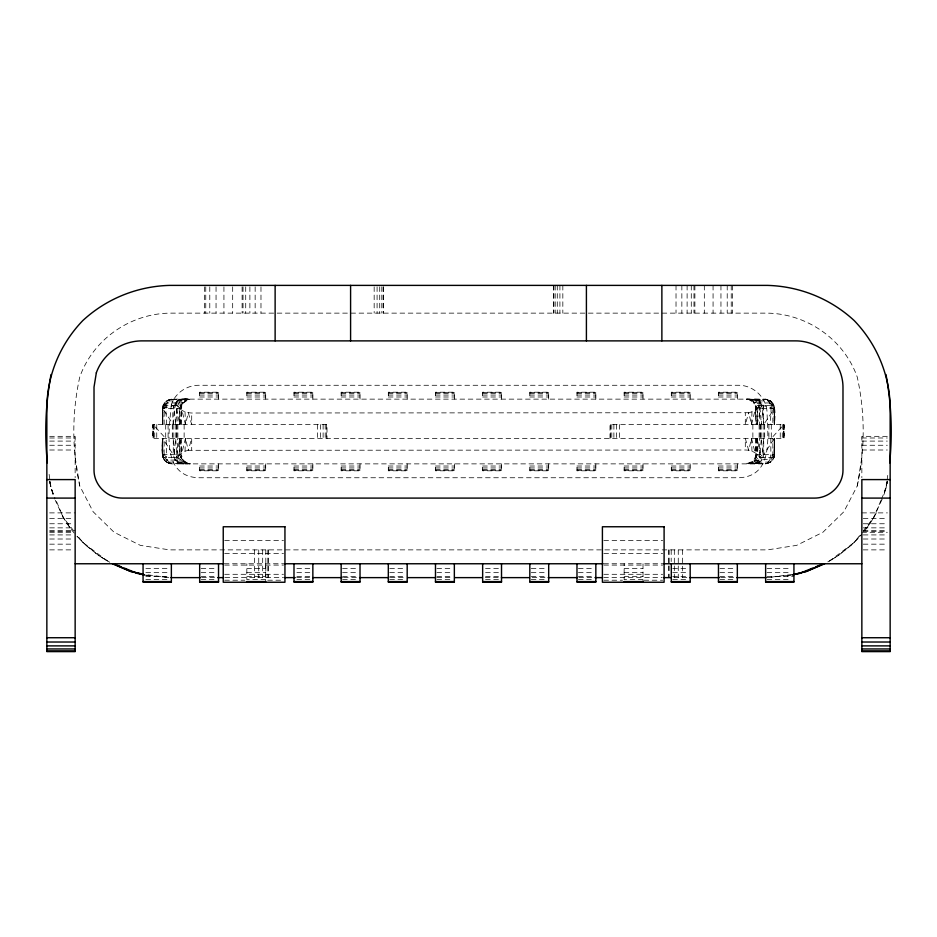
<?xml version="1.0" encoding="UTF-8"?>
<svg xmlns="http://www.w3.org/2000/svg" width="937" height="937" viewBox="0 0 937 937"><rect width="100%" height="100%" fill="white"/><g stroke="black" fill="none" stroke-linecap="round" stroke-linejoin="round"><path stroke-width="0.7" stroke-dasharray="4.68 3.51" d="M609.999 438.446L609.999 424.578L784.035 424.578L783.976 438.446L152.965 438.446L152.965 424.578L327.001 424.578L327.001 438.446M171.834 399.139C166.856 399.256 163.073 403.613 162.605 408.391L173.275 424.578C172.912 415.817 170.112 399.162 183.535 399.139L170.089 399.595L167.255 402.957L162.862 405.534L162.851 424.578L162.862 405.534L166.294 400.907L171.834 399.139L765.166 399.139C777.921 399.794 774.665 416.262 774.594 424.578M181.274 424.578L181.731 405.534L162.862 405.534L162.406 408.391L162.452 424.578L162.605 408.391L173.732 405.534L175.676 424.578L177.081 400.907L182.492 399.139M774.149 438.446L774.138 457.49L770.706 462.105L765.166 463.874L171.834 463.874C159.079 463.218 162.335 446.762 162.406 438.446L162.862 457.49L166.458 457.49L168.508 462.105L171.834 463.874M182.492 463.874L179.646 463.428L175.043 460.067L173.275 454.632L162.605 438.446C162.195 446.75 159.606 463.019 172.057 463.874L168.918 463.428L190.703 463.874L179.834 462.105L166.294 462.105L167.255 460.067L164.76 457.736L164.151 454.632L164.151 438.446M165.708 424.578L165.708 438.446L153.164 424.578L153.024 438.446L152.965 424.578M770.823 438.446L770.823 454.632L769.745 460.067L770.706 462.105L757.166 462.105L746.297 463.874C754.613 460.172 763.421 458.861 772.791 460.067L774.149 454.632L774.395 438.446L763.725 454.632L761.957 460.067L757.354 463.428L754.508 463.874M771.292 424.578L771.292 438.446L783.836 424.578L783.59 438.446L783.578 424.578M175.043 460.067L177.07 460.372L179.646 463.428L183.535 463.874L179.377 462.937L175.043 460.067L179.225 454.632L185.034 451.201L185.444 438.446L188.314 450.31L745.302 450.006C752.364 449.854 758.49 454.129 761.957 460.067L757.623 462.937L753.465 463.874L757.354 463.428L759.93 460.372L761.957 460.067M173.732 405.534L177.175 405.674C180.15 410.617 186.147 412.854 191.698 413.018L748.686 412.713L751.556 424.578L751.966 411.823L757.775 408.391L759.825 405.674L759.919 400.907L754.508 399.139M177.07 460.372L175.676 438.446L173.732 457.49L177.175 457.35L174.54 454.632L173.275 438.446L173.275 454.632M180.818 424.578L180.946 405.229L184.73 400.38L189.813 399.139M179.225 454.632L179.892 438.446L181.965 452.653L185.444 438.446M751.556 424.578L755.035 410.359L757.108 424.578L757.775 408.391M756.182 438.446C755.749 446.492 760.2 463.639 747.187 463.874M763.725 454.632L763.725 438.446L762.46 454.632L759.825 457.35L761.324 438.446L763.268 457.49L759.825 457.35L759.93 460.372M173.275 424.578C174.434 416.11 172.338 405.78 179.646 399.595M166.177 424.578C167.594 416.719 162.897 405.58 170.089 399.595L166.294 400.907L179.834 400.907L190.703 399.139C174.352 394.945 176.835 414.131 177.491 424.578M887.257 481.876L883.931 495.204L886.917 481.442M887.116 480.037L887.866 474.38M162.851 408.391L164.209 402.957L170.089 399.595M177.07 402.641L175.043 402.957L179.892 424.578L181.965 410.359L185.444 424.578L188.314 412.713L191.698 424.578L191.698 413.018M760.457 454.632L757.108 438.446L755.035 452.653L751.556 438.446L748.686 450.31L745.302 438.446L745.302 450.006M749.448 463.733L768.082 463.428L764.943 463.874C769.886 463.862 774.138 459.563 774.149 454.632M755.726 438.446C754.777 446.41 759.45 459.692 749.213 463.428L758.42 460.067L759.509 454.632L759.509 438.446M756.182 454.632L755.269 457.49L756.042 457.795L774.138 457.49L774.594 438.446L774.138 457.49L770.542 457.49L772.849 454.632L772.849 438.446M75.147 457.408L79.762 485.975L93.161 511.766L114.033 532.216L140.327 545.357L169.48 549.878L767.52 549.878L796.673 545.357L822.967 532.216L843.839 511.766L857.238 485.975L861.853 457.408M164.151 424.578L164.151 408.391L164.76 405.276L167.255 402.957M772.849 454.632L772.24 457.736L766.911 463.428L765.166 463.874M176.543 454.632L179.892 438.446M757.108 424.578L761.957 402.957L759.919 400.907L753.465 399.139L767.79 399.595L770.355 400.907L773.704 405.534L774.548 424.578L774.594 408.391L755.726 408.391L754.554 402.442L752.27 400.38L747.187 399.139M881.518 499.058L885.969 488.517L887.421 481.864M181.731 405.534L182.446 402.442L179.834 400.907C184.109 398.834 193.163 397.452 183.066 402.957L180.818 408.391M757.354 399.595L759.93 402.641L761.957 402.957L763.268 405.534L761.324 424.578L759.825 405.674L761.605 405.229L774.395 408.391L774.149 424.578L774.138 405.534L769.745 402.957L766.911 399.595L765.166 399.139M773.704 457.49L774.548 454.632L774.395 438.446M880.956 500.381L873.717 517.517L867.182 527.449M863.094 531.092L873.717 517.517L882.841 497.723M179.517 424.578L179.517 408.391L180.946 405.229L178.58 402.957L164.209 402.957M757.483 438.446C757.881 447.535 759.755 459.341 749.213 463.428M179.517 438.446L179.517 454.632L177.772 457.49C178.346 460.512 180.572 464.506 184.191 463.733L179.834 462.105L189.813 463.874M757.483 424.578L757.483 408.391L759.228 405.534C758.689 398.471 751.521 398.799 746.297 399.139L757.166 400.907L770.706 400.907L766.911 399.595C774.103 405.58 769.406 416.719 770.823 424.578M758.42 460.067L755.597 463.428L752.809 463.733L757.166 462.105L746.297 463.874M769.745 460.067L766.911 463.428L770.706 462.105M178.58 402.957L183.066 402.957L184.73 400.38L184.156 399.279L168.918 399.595M759.93 402.641L762.46 408.391L763.725 424.578L774.395 408.391L774.138 405.534L755.269 405.534L752.27 400.38L752.844 399.279L768.082 399.595M859.545 535.624L854.228 542.418L838.369 555.536L828.835 561.521L854.228 542.418L861.853 534.219L850.819 545.627L838.369 555.536L827.195 562.259M164.151 408.391L166.458 405.534L163.296 405.276M749.213 399.595L752.844 399.279L757.166 400.907L753.934 402.957L749.213 399.595L753.934 402.957M183.066 402.957L187.787 399.595M774.149 408.391L772.791 402.957L758.42 402.957L756.054 405.229L756.182 424.578M190.703 463.874L187.787 463.428L183.066 460.067L164.209 460.067L162.851 454.632L162.605 438.446M757.623 462.937L759.919 462.105M185.034 451.201L188.314 450.31L191.698 438.446L191.698 450.006M751.966 411.823L748.686 412.713L745.302 424.578L745.302 413.018M792.046 574.463L767.52 577.625L791.39 575.06M787.267 576.056L791.261 575.213M199.663 392.544L218.532 392.544M246.829 392.544L265.698 392.544M293.995 392.544L312.853 392.544M341.162 392.544L360.019 392.544M388.316 392.544L407.185 392.544M435.482 392.544L454.351 392.544M482.649 392.544L501.518 392.544M529.815 392.544L548.684 392.544M576.981 392.544L595.838 392.544M624.147 392.544L643.005 392.544M671.302 392.544L690.171 392.544M718.468 392.544L737.337 392.544M199.663 393.528L218.532 393.528M246.829 393.528L265.698 393.528M293.995 393.528L312.853 393.528M341.162 393.528L360.019 393.528M388.316 393.528L407.185 393.528M435.482 393.528L454.351 393.528M482.649 393.528L501.518 393.528M529.815 393.528L548.684 393.528M576.981 393.528L595.838 393.528M624.147 393.528L643.005 393.528M671.302 393.528L690.171 393.528M718.468 393.528L737.337 393.528M199.663 395.063L218.532 395.063M246.829 395.063L265.698 395.063M293.995 395.063L312.853 395.063M341.162 395.063L360.019 395.063M388.316 395.063L407.185 395.063M435.482 395.063L454.351 395.063M482.649 395.063L501.518 395.063M529.815 395.063L548.684 395.063M576.981 395.063L595.838 395.063M624.147 395.063L643.005 395.063M671.302 395.063L690.171 395.063M718.468 395.063L737.337 395.063M199.663 396.995L218.532 396.995M246.829 396.995L265.698 396.995M293.995 396.995L312.853 396.995M341.162 396.995L360.019 396.995M388.316 396.995L407.185 396.995M435.482 396.995L454.351 396.995M482.649 396.995L501.518 396.995M529.815 396.995L548.684 396.995M576.981 396.995L595.838 396.995M624.147 396.995L643.005 396.995M671.302 396.995L690.171 396.995M718.468 396.995L737.337 396.995M773.704 405.276L770.542 405.534L772.849 408.391L772.849 424.578M181.274 408.391L162.406 408.391L162.406 424.578M49.684 436.337L75.147 436.337L75.147 477.659M887.316 436.337L861.853 436.337L861.853 477.659M49.684 437.989L75.147 437.989M861.853 437.989L887.316 437.989M49.684 441.093L75.147 441.093M861.853 441.093L887.316 441.093M49.684 445.262L75.147 445.262M861.853 445.262L887.316 445.262M49.684 450.006L75.147 450.006M861.853 450.006L887.316 450.006M162.406 454.632L181.274 454.632L183.066 460.067L187.787 463.428L178.58 460.067M755.726 454.632L774.594 454.632M199.663 466.017L218.532 466.017M246.829 466.017L265.698 466.017M293.995 466.017L312.853 466.017M341.162 466.017L360.019 466.017M388.316 466.017L407.185 466.017M435.482 466.017L454.351 466.017M482.649 466.017L501.518 466.017M529.815 466.017L548.684 466.017M576.981 466.017L595.838 466.017M624.147 466.017L643.005 466.017M671.302 466.017L690.171 466.017M718.468 466.017L737.337 466.017M199.663 467.95L218.532 467.95M246.829 467.95L265.698 467.95M293.995 467.95L312.853 467.95M341.162 467.95L360.019 467.95M388.316 467.95L407.185 467.95M435.482 467.95L454.351 467.95M482.649 467.95L501.518 467.95M529.815 467.95L548.684 467.95M576.981 467.95L595.838 467.95M624.147 467.95L643.005 467.95M671.302 467.95L690.171 467.95M718.468 467.95L737.337 467.95M199.663 469.484L218.532 469.484M246.829 469.484L265.698 469.484M293.995 469.484L312.853 469.484M341.162 469.484L360.019 469.484M388.316 469.484L407.185 469.484M435.482 469.484L454.351 469.484M482.649 469.484L501.518 469.484M529.815 469.484L548.684 469.484M576.981 469.484L595.838 469.484M624.147 469.484L643.005 469.484M671.302 469.484L690.171 469.484M718.468 469.484L737.337 469.484M199.663 470.468L218.532 470.468M246.829 470.468L265.698 470.468M293.995 470.468L312.853 470.468M341.162 470.468L360.019 470.468M388.316 470.468L407.185 470.468M435.482 470.468L454.351 470.468M482.649 470.468L501.518 470.468M529.815 470.468L548.684 470.468M576.981 470.468L595.838 470.468M624.147 470.468L643.005 470.468M671.302 470.468L690.171 470.468M718.468 470.468L737.337 470.468M49.614 512.89L75.147 512.89M861.853 512.89L887.386 512.89M49.684 518.606L73.73 518.606M863.27 518.606L887.316 518.606M49.684 523.76L73.73 523.76M863.27 523.76L887.316 523.76M49.684 527.859L73.73 527.859M863.27 527.859L887.316 527.859M49.684 530.483L75.147 530.483M863.27 530.483L887.316 530.483M49.684 531.384L73.73 531.384M863.27 531.384L887.316 531.384M49.684 532.286L73.73 532.286M861.853 532.286L887.316 532.286M49.684 534.922L73.73 534.922M863.27 534.922L887.316 534.922M49.684 539.009L73.73 539.009M863.27 539.009L887.316 539.009M224.681 540.637L283.501 540.637M603.85 540.637L662.67 540.637M49.684 544.163L73.73 544.163M863.27 544.163L887.316 544.163M49.684 549.878L73.73 549.878M863.27 549.878L887.316 549.878M224.681 553.498L283.501 553.498M603.85 553.498L662.67 553.498M224.306 563.758L283.442 563.758M603.815 563.758L662.986 563.758M224.681 565.093L283.501 565.093M603.85 565.093L662.67 565.093M145.891 568.372L169.948 568.372M201.115 568.372L217.079 568.372M246.829 568.372L265.698 568.372M296.888 568.372L311.412 568.372M342.602 568.372L358.566 568.372M389.769 568.372L405.733 568.372M436.935 568.372L451.447 568.372M485.553 568.372L500.065 568.372M531.267 568.372L547.231 568.372M578.434 568.372L594.398 568.372M624.147 568.372L643.005 568.372M672.754 568.372L688.718 568.372M719.921 568.372L735.885 568.372M767.052 568.372L791.109 568.372M145.891 572.659L169.948 572.659M201.115 572.659L217.079 572.659M246.829 572.659L265.698 572.659M296.888 572.659L311.412 572.659M342.602 572.659L358.566 572.659M389.769 572.659L405.733 572.659M436.935 572.659L451.447 572.659M485.553 572.659L500.065 572.659M531.267 572.659L547.231 572.659M578.434 572.659L594.398 572.659M624.147 572.659L643.005 572.659M672.754 572.659L688.718 572.659M719.921 572.659L735.885 572.659M767.052 572.659L791.109 572.659M224.681 574.299L283.501 574.299M603.85 574.299L662.67 574.299M145.891 576.536L169.948 576.536M201.115 576.536L217.079 576.536M246.829 576.536L265.698 576.536M296.888 576.536L311.412 576.536M342.602 576.536L358.566 576.536M389.769 576.536L405.733 576.536M436.935 576.536L451.447 576.536M485.553 576.536L500.065 576.536M531.267 576.536L547.231 576.536M578.434 576.536L594.398 576.536M624.147 576.536L643.005 576.536M672.754 576.536L688.718 576.536M719.921 576.536L735.885 576.536M767.052 576.536L793.932 576.536M201.642 577.625L216.318 577.625M225.044 577.625L283.524 577.625M296.689 577.625L311.307 577.625M343.481 577.625L358.098 577.625M390.272 577.625L404.889 577.625M437.064 577.625L451.681 577.625M485.319 577.625L499.936 577.625M532.111 577.625L546.728 577.625M578.902 577.625L593.519 577.625M603.756 577.625L662.248 577.625M673.937 577.625L688.566 577.625M720.682 577.625L735.358 577.625M145.891 579.605L169.948 579.605M201.115 579.605L217.079 579.605M265.698 579.605L246.829 579.605L246.829 563.758M296.888 579.605L311.412 579.605M342.602 579.605L358.566 579.605M389.769 579.605L405.733 579.605M436.935 579.605L451.447 579.605M485.553 579.605L500.065 579.605M531.267 579.605L547.231 579.605M578.434 579.605L594.398 579.605M643.005 579.605L624.147 579.605L624.147 563.758M672.754 579.605L688.718 579.605M719.921 579.605L735.885 579.605M767.052 579.605L791.109 579.605M224.681 580.214L244.768 580.214M267.724 580.214L283.501 580.214M603.85 580.214L622.496 580.214M644.012 580.214L662.67 580.214M145.739 575.213L169.48 577.625L144.954 574.463M758.42 402.957L754.554 402.442L757.483 408.391M145.61 575.06L149.733 576.056M166.294 462.105L170.089 463.428L167.255 460.067M177.081 462.105L179.377 462.937M187.552 463.733L184.741 462.632L177.772 457.49L162.862 457.49L162.851 438.446M187.787 463.428L182.457 460.571L179.517 454.632M766.911 399.595L772.791 402.957M109.805 562.259L98.631 555.536L86.181 545.627L77.15 536.292M753.934 460.067L754.543 460.571L759.228 457.49L757.483 454.632M769.745 402.957L772.24 405.276L772.849 408.391M77.057 536.269L82.772 542.418L98.631 555.536L108.165 561.521L82.772 542.418L77.455 535.624M183.066 460.067L180.958 457.795L180.818 438.446M164.151 454.632L166.458 457.49L166.177 438.446M73.906 531.092L63.283 517.517L55.248 500.253M69.818 527.449L63.283 517.517L54.932 497.746M177.772 405.534L179.517 408.391M49.579 481.864L54.697 498.988M49.802 481.489A311.845 311.845 0 0 0 51.031 488.517L54.369 496.423M755.269 405.534L756.182 408.391M180.818 454.632L181.731 457.49L177.772 457.49L177.491 438.446M49.743 481.876L53.069 495.204M763.268 405.534L763.725 424.578M162.851 454.632L163.296 457.49M49.134 474.38L49.884 480.037M50.083 481.442L51.031 488.517M759.228 405.534L759.509 424.578M757.108 438.446L757.775 454.632M179.225 408.391L179.892 424.578M751.556 438.446L751.966 451.201M185.034 411.823L185.444 424.578M153.164 424.578L153.41 438.446L153.422 424.578M783.836 424.578L783.976 438.446L784.035 424.578M782.29 424.578L782.29 438.446M780.252 424.578L780.252 438.446M768.902 424.578L768.902 438.446M764.686 424.578L764.686 438.446M763.854 424.578L763.854 438.446M761.816 424.578L761.816 438.446M760.528 424.578L760.528 438.446M760.071 424.578L760.071 438.446M759.134 424.578L759.134 438.446M755.726 408.391L755.726 424.578M752.868 424.578L752.868 438.446M737.337 399.139L737.337 392.205L718.468 392.205L718.468 399.139M737.337 463.874L737.337 470.807L718.468 470.807L718.468 463.874M732.617 285.387L732.617 313.134M731.235 285.387L731.235 313.134M727.217 285.387L727.217 313.134M720.951 285.387L720.951 313.134M713.069 285.387L713.069 313.134M704.319 285.387L704.319 313.134M694.891 285.387L694.891 313.134M693.966 285.387L693.966 313.134M691.283 285.387L691.283 313.134M690.171 399.139L690.171 392.205L671.302 392.205L671.302 399.139M690.171 463.874L690.171 470.807L671.302 470.807L671.302 463.874M687.114 285.387L687.114 313.134M682.628 549.878L682.628 577.625M681.855 285.387L681.855 313.134M678.259 549.878L678.259 564.484M678.259 565.948L678.259 577.625M676.022 285.387L676.022 313.134M674.312 549.878L674.312 564.484M674.312 565.948L674.312 577.625M671.185 549.878L671.185 561.568M669.17 549.878L669.17 564.484M669.17 565.948L669.17 577.625M668.479 549.878L668.479 564.484M668.479 565.948L668.479 577.625M643.005 399.139L643.005 392.205L624.147 392.205L624.147 399.139M643.005 463.874L643.005 470.807L624.147 470.807L624.147 463.874M643.005 563.758L643.005 582.252M619.427 424.578L619.427 438.446M616.511 424.578L616.511 438.446M613.887 424.578L613.887 438.446M611.791 424.578L611.791 438.446M610.456 424.578L610.456 438.446M595.838 399.139L595.838 392.205L576.981 392.205L576.981 399.139M595.838 463.874L595.838 470.807L576.981 470.807L576.981 463.874M562.832 285.387L562.832 313.134M559.916 285.387L559.916 313.134M557.281 285.387L557.281 313.134M555.196 285.387L555.196 313.134M553.861 285.387L553.861 313.134M553.392 285.387L553.392 313.134M548.684 399.139L548.684 392.205L529.815 392.205L529.815 399.139M548.684 463.874L548.684 470.807L529.815 470.807L529.815 463.874M501.518 399.139L501.518 392.205L482.649 392.205L482.649 399.139M501.518 463.874L501.518 470.807L482.649 470.807L482.649 463.874M454.351 399.139L454.351 392.205L435.482 392.205L435.482 399.139M454.351 463.874L454.351 470.807L435.482 470.807L435.482 463.874M407.185 399.139L407.185 392.205L388.316 392.205L388.316 399.139M407.185 463.874L407.185 470.807L388.316 470.807L388.316 463.874M383.608 286.851L383.608 313.134M383.139 286.851L383.139 313.134M381.804 286.851L381.804 313.134M379.719 286.851L379.719 313.134M377.084 286.851L377.084 313.134M374.168 286.851L374.168 313.134M360.019 399.139L360.019 392.205L341.162 392.205L341.162 399.139M360.019 463.874L360.019 470.807L341.162 470.807L341.162 463.874M326.544 424.578L326.544 438.446M325.209 424.578L325.209 438.446M323.113 424.578L323.113 438.446M320.489 424.578L320.489 438.446M317.573 424.578L317.573 438.446M312.853 399.139L312.853 392.205L293.995 392.205L293.995 399.139M312.853 463.874L312.853 470.807L293.995 470.807L293.995 463.874M268.521 549.878L268.521 577.625M267.83 549.878L267.83 577.625M265.815 549.878L265.815 577.625M265.698 399.139L265.698 392.205L246.829 392.205L246.829 399.139M265.698 463.874L265.698 470.807L246.829 470.807L246.829 463.874M265.698 563.758L265.698 582.252M262.688 549.878L262.688 577.625M260.978 286.851L260.978 313.134M258.741 549.878L258.741 577.625M255.145 286.851L255.145 313.134M254.372 549.878L254.372 577.625M249.886 286.851L249.886 313.134M245.717 286.851L245.717 313.134M243.034 286.851L243.034 313.134M242.109 286.851L242.109 313.134M232.681 286.851L232.681 313.134M223.931 286.851L223.931 313.134M218.532 399.139L218.532 392.205L199.663 392.205L199.663 399.139M218.532 463.874L218.532 470.807L199.663 470.807L199.663 463.874M216.049 286.851L216.049 313.134M209.783 286.851L209.783 313.134M205.765 286.851L205.765 313.134M204.383 286.851L204.383 313.134M184.132 424.578L184.132 438.446M181.274 438.446L181.274 454.632M177.866 424.578L177.866 438.446M176.929 424.578L176.929 438.446M176.472 424.578L176.472 438.446M175.184 424.578L175.184 438.446M173.146 424.578L173.146 438.446M172.314 424.578L172.314 438.446M168.098 424.578L168.098 438.446M156.748 424.578L156.748 438.446M154.71 424.578L154.71 438.446M887.198 481.489A311.857 311.857 0 0 1 885.969 488.517M857.238 485.975A252.369 252.369 0 0 0 857.238 377.037C843.944 339.475 807.19 313.848 767.52 313.134L169.48 313.134C129.81 313.848 93.056 339.475 79.762 377.037A252.369 252.369 0 0 0 79.762 485.975M876.306 512.89A120.065 120.065 0 0 1 862.778 533.118M74.222 533.118A120.065 120.065 0 0 1 60.694 512.89M171.33 404.444C169.398 429.509 160.403 475.973 198.246 477.753L738.754 477.753C773.54 476.453 767.766 437.029 767.052 413.018C766.981 397.944 753.699 385.283 738.754 385.271L198.246 385.271C186.346 385.482 175.324 393.165 171.33 404.444"/><path stroke-width="1.41" d="M889.705 462.866L890.15 457.408L889.775 460.231M890.15 479.592L861.853 479.592L861.853 651.613L890.15 651.613L890.15 405.616C889.213 373.758 876.318 343.539 854.228 320.606C830.557 298.704 799.741 286.312 767.52 285.387L169.48 285.387C137.259 286.312 106.443 298.704 82.772 320.606C60.682 343.539 47.787 373.758 46.85 405.616L46.85 651.613L75.147 651.613L75.147 479.592L46.85 479.592M823.576 563.84L806.499 571.394L792.597 574.931M824.701 563.758L806.499 571.394L792.761 574.721M812.707 568.068L799.261 573.526L793.487 574.276M815.389 566.979L819.43 565.339M46.85 498.097L75.147 498.097M861.853 498.097L890.15 498.097M75.147 563.758L223.475 563.758M284.251 563.758L603.03 563.758M663.794 563.758L861.853 563.758M170.944 577.625L200.213 577.625M217.735 577.625L223.638 577.625M284.989 577.625L295.225 577.625M312.771 577.625L342.017 577.625M359.562 577.625L388.808 577.625M407.818 577.625L435.6 577.625M454.609 577.625L482.391 577.625M501.4 577.625L529.182 577.625M548.192 577.625L577.438 577.625M594.983 577.625L602.292 577.625M663.701 577.625L671.185 577.625M689.948 577.625L719.265 577.625M736.787 577.625L766.056 577.625M143.068 581.572L171.366 581.572M199.663 581.572L218.532 581.572M293.995 581.572L312.853 581.572M341.162 581.572L360.019 581.572M388.316 581.572L407.185 581.572M435.482 581.572L454.351 581.572M482.649 581.572L501.518 581.572M529.815 581.572L548.684 581.572M576.981 581.572L595.838 581.572M671.302 581.572L690.171 581.572M718.468 581.572L737.337 581.572M765.634 581.572L793.932 581.572M46.85 637.734L75.147 637.734M861.853 637.734L890.15 637.734M46.85 642.021L75.147 642.021M861.853 642.021L890.15 642.021M46.85 645.886L75.147 645.886M861.853 645.886L890.15 645.886M46.85 648.954L75.147 648.954M861.853 648.954L890.15 648.954M46.85 650.934L75.147 650.934M861.853 650.934L890.15 650.934M143.513 574.276L130.501 571.394L112.299 563.758M144.403 574.931L137.739 573.526L124.293 568.068M144.239 574.721L130.501 571.394L113.424 563.84M117.57 565.339L121.611 566.979M47.225 460.231L46.85 457.408L47.295 462.866M793.932 563.758L793.932 582.252L765.634 582.252L765.634 563.758M737.337 563.758L737.337 582.252L718.468 582.252L718.468 563.758M690.171 563.758L690.171 582.252L671.302 582.252L671.302 563.758M661.873 285.387L661.873 340.881M643.005 582.252L643.005 581.572L624.147 581.572L624.147 582.252M595.838 563.758L595.838 582.252L576.981 582.252L576.981 563.758M586.41 285.387L586.41 340.881M548.684 563.758L548.684 582.252L529.815 582.252L529.815 563.758M501.518 563.758L501.518 582.252L482.649 582.252L482.649 563.758M454.351 563.758L454.351 582.252L435.482 582.252L435.482 563.758M407.185 563.758L407.185 582.252L388.316 582.252L388.316 563.758M360.019 563.758L360.019 582.252L341.162 582.252L341.162 563.758M350.59 285.387L350.59 340.881M312.853 563.758L312.853 582.252L293.995 582.252L293.995 563.758M275.127 285.387L275.127 340.881M265.698 582.252L265.698 581.572L246.829 581.572L246.829 582.252M218.532 563.758L218.532 582.252L199.663 582.252L199.663 563.758M171.366 563.758L171.366 582.252L143.068 582.252L143.068 563.758M885.969 374.495A311.857 311.857 0 0 1 889.904 460.243M47.096 460.243A311.845 311.845 0 0 1 51.031 374.495M96.324 372.832L94.016 387.122L94.016 470.351C94.087 485.425 107.357 498.086 122.314 498.097L814.686 498.097C829.643 498.086 842.913 485.425 842.984 470.351L842.984 387.122C842.867 361.998 820.742 340.904 795.818 340.881L141.182 340.881C121.341 341.232 102.965 354.045 96.324 372.832M284.942 526.758L223.24 526.758L223.24 582.252L284.942 582.252L284.942 526.758M664.099 526.758L602.409 526.758L602.409 582.252L664.099 582.252L664.099 526.758"/></g></svg>
